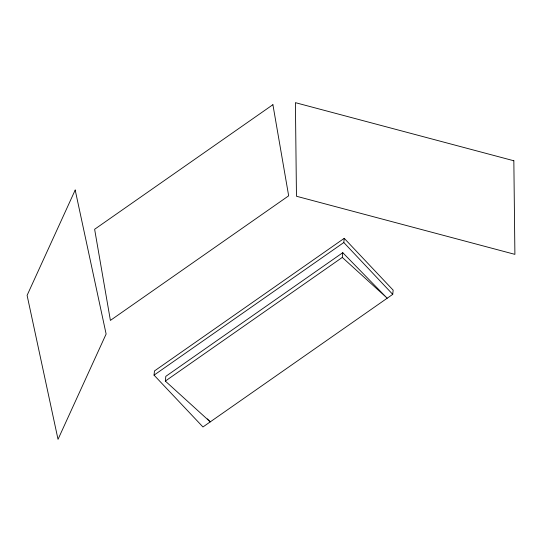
<?xml version="1.0" encoding="UTF-8"?>
<svg xmlns="http://www.w3.org/2000/svg" width="542" height="542" viewBox="0 0 542 542"><rect width="100%" height="100%" fill="white"/><g stroke="black" fill="none" stroke-linecap="round" stroke-linejoin="round"><path stroke-width="0.81" d="M154.043 375.145L154.47 370.945L344.231 238.331L393.153 290.146L392.733 294.353L202.965 426.967L154.043 375.145L343.811 242.531L344.231 238.331M207.322 418.885L210.249 421.879L165.337 381.073L165.811 376.344L342.768 252.687L387.198 298.215L342.293 257.416L342.768 252.687M165.337 381.073L342.293 257.416M343.811 242.531L392.733 294.353M75.196 190.046L27.1 295.356L58.028 439.338L106.124 334.028L75.196 190.046M272.904 104.694L94.626 229.28L110.399 320.403L288.669 195.818L272.904 104.694M513.843 160.771L295.404 102.662L296.46 196.251L514.9 254.361L513.843 160.771"/></g></svg>
